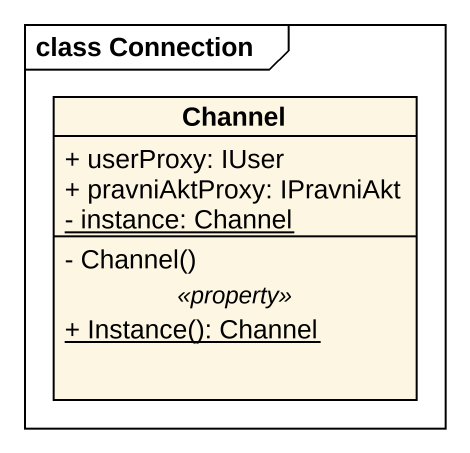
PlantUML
@startuml
mainframe class Connection
hide circle
hide empty members
skinparam classAttributeIconSize 0
class Channel {
  + userProxy: IUser
  + pravniAktProxy: IPravniAkt
  {static} - instance: Channel
  --
  - Channel()
  .. <<property>> ..
  {static} + Instance(): Channel
}
@enduml
